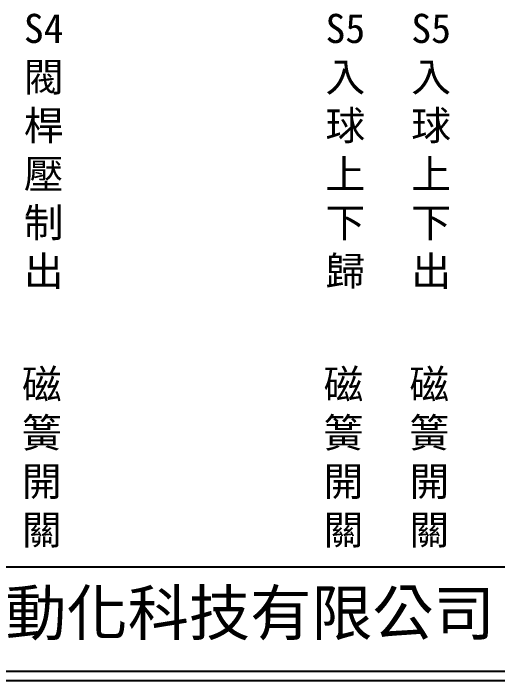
# Model space of a CAD drawing. Extents: x 325 to 612, y 3 to 207.
# Drawn here: x 389.5 to 454.3, y 3 to 92.3 of the extents above; entities that cross this region are included whole.
import ezdxf

# ---------------------------------------------------------------- set-up
doc = ezdxf.new("R2010")
doc.units = 0
doc.layers.add('圖框層', color=7, linetype='CONTINUOUS')
doc.layers.add('標尺寸層', color=3, linetype='CONTINUOUS')
doc.styles.add('CNS', font='romanc.shx', dxfattribs={"bigfont": 'chineset.shx'})
doc.styles.add('STSL', font='KAIU.TTF')

msp = doc.modelspace()

# ---------------------------------------------------------------- linework, layer by layer
at = {"layer": '圖框層', "color": 7}
for p, q in [((326.569, 18.25), (611.07, 18.25)), ((326.569, 4.25), (611.07, 4.25)), ((325.319, 3), (612.319, 3))]:
    msp.add_line(p, q, dxfattribs=at)

# ---------------------------------------------------------------- texts
at = {"layer": '圖框層', "color": 4, "style": 'STSL'}
msp.add_text('泓陞自動化科技有限公司', height=6, dxfattribs=at).set_placement((363.923, 9.076))
at = {"layer": '標尺寸層', "color": 7, "char_height": 3.9, "width": 4.96081, "attachment_point": 5, "style": 'CNS'}
for s, insert in [('{\\fDFKai-SB|b0|i0|c136|p65;S4閥桿壓制出}', (393.592, 73.868)), ('{\\fDFKai-SB|b0|i0|c136|p65;S5入球上下歸}', (433.959, 73.868)), ('{\\fDFKai-SB|b0|i0|c136|p65;S5入球上下出}', (445.44, 73.868)), ('{\\fDFKai-SB|b0|i0|c136|p65;磁簧開關}', (393.345, 32.72)), ('{\\fDFKai-SB|b0|i0|c136|p65;磁簧開關}', (433.712, 32.72)), ('{\\fDFKai-SB|b0|i0|c136|p65;磁簧開關}', (445.194, 32.72))]:
    msp.add_mtext(s, dxfattribs=dict(at, insert=insert))

doc.saveas('drawing.dxf')
